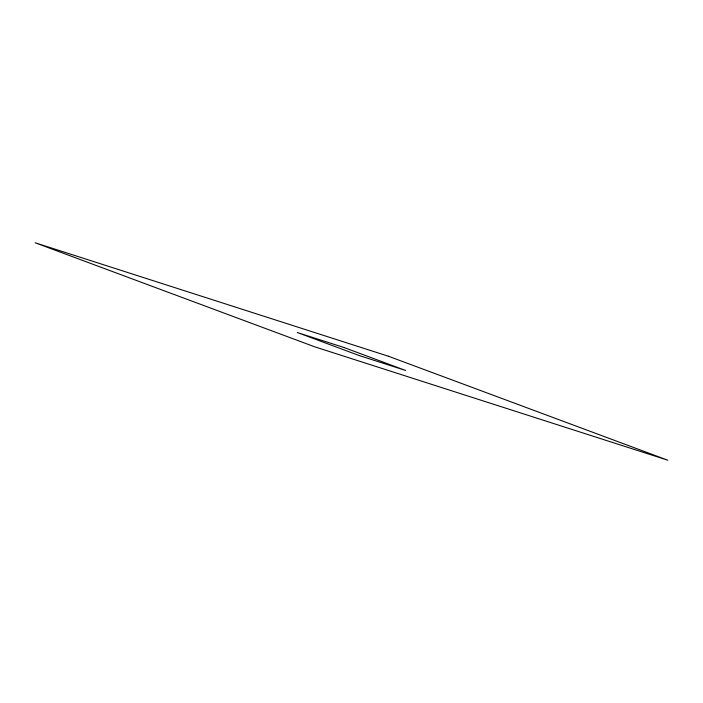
<?xml version="1.0" encoding="UTF-8"?>
<svg xmlns="http://www.w3.org/2000/svg" width="703" height="703" viewBox="0 0 703 703"><rect width="100%" height="100%" fill="white"/><g stroke="black" fill="none" stroke-linecap="round" stroke-linejoin="round"><path stroke-width="1.05" d="M388.293 356.193L35.15 242.772L314.707 346.807L667.85 460.228L388.293 356.193M343.855 347.467L297.307 332.519L359.145 355.533L405.693 370.481L343.855 347.467"/></g></svg>
